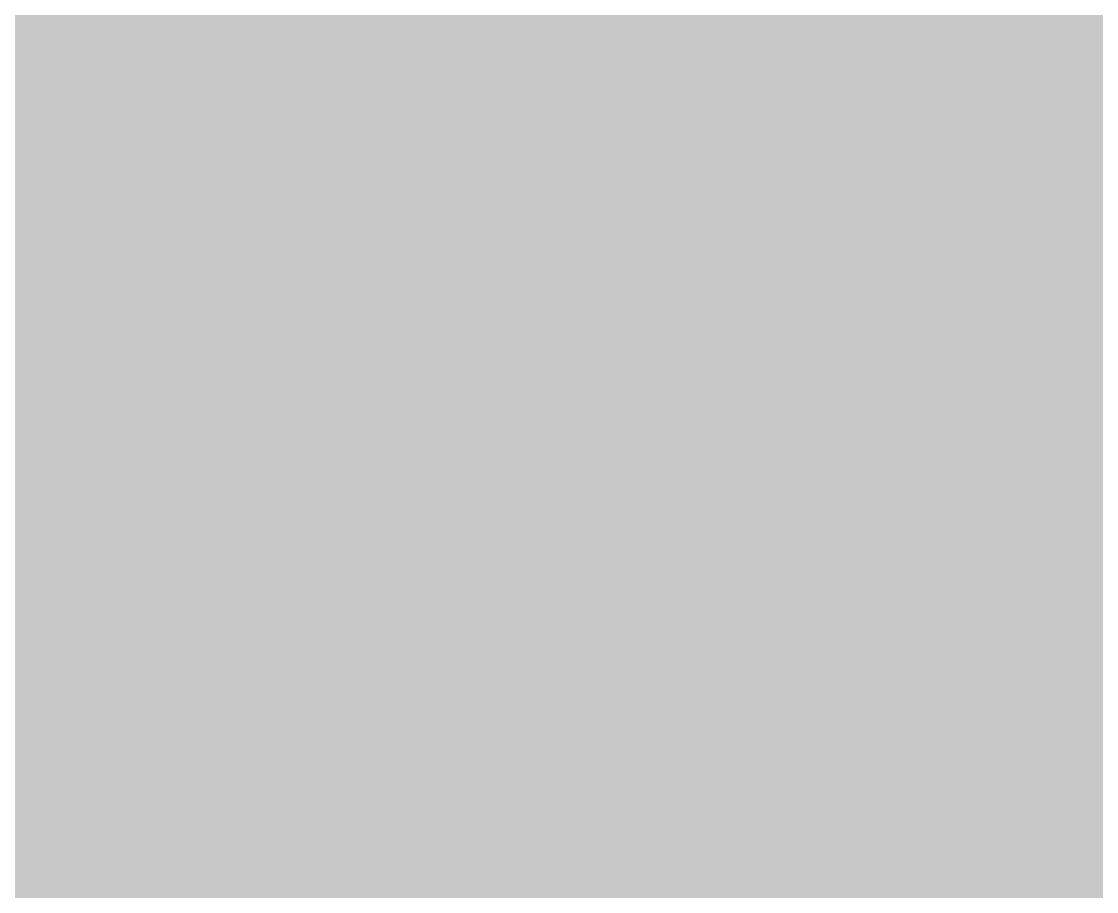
# Model space of a CAD drawing. Header units: millimetres. Extents: x 92 to 588, y 96 to 434.
# Drawn here: x 412.9 to 439.35, y 301.43 to 322.84 of the extents above; entities that cross this region are included whole.
import ezdxf

# ---------------------------------------------------------------- set-up
doc = ezdxf.new("R2010")
doc.units = ezdxf.units.MM
doc.layers.add('H', color=7, linetype='Continuous')
doc.layers.add('P', color=7, linetype='Continuous')

msp = doc.modelspace()

# ---------------------------------------------------------------- hatches: boundary and pattern name
at = {"layer": 'H', "linetype": 'Continuous'}
for points in [[(291.162, 223.903), (291.162, 433.788), (588.166, 433.788), (588.166, 223.903), (291.162, 223.903)], [(428.763, 321.128), (427.758, 322.116), (428.763, 323.121), (429.751, 322.116), (428.763, 321.128)], [(417.262, 319.453), (418.444, 321.728), (417.104, 321.728), (417.104, 322.028), (418.744, 322.028), (418.744, 321.64), (417.633, 319.453), (417.262, 319.453)], [(419.062, 319.453), (419.062, 319.805), (419.238, 319.964), (419.397, 320.123), (419.538, 320.264), (419.697, 320.423), (419.82, 320.581), (420.032, 320.846), (420.085, 320.952), (420.138, 321.04), (420.19, 321.252), (420.19, 321.358), (420.19, 321.463), (420.173, 321.534), (420.155, 321.587), (420.102, 321.657), (420.067, 321.675), (420.014, 321.728), (419.926, 321.763), (419.855, 321.781), (419.75, 321.781), (419.661, 321.781), (419.573, 321.763), (419.485, 321.728), (419.397, 321.693), (419.309, 321.675), (419.256, 321.622), (419.185, 321.587), (419.132, 321.552), (419.115, 321.922), (419.238, 321.975), (419.414, 322.028), (419.52, 322.063), (419.697, 322.081), (419.873, 322.081), (420.032, 322.063), (420.173, 322.01), (420.296, 321.94), (420.349, 321.887), (420.402, 321.834), (420.473, 321.728), (420.526, 321.604), (420.543, 321.446), (420.561, 321.375), (420.543, 321.216), (420.526, 321.093), (420.473, 320.969), (420.42, 320.846), (420.349, 320.74), (420.261, 320.634), (420.173, 320.511), (420.067, 320.405), (419.908, 320.229), (419.714, 320.035), (419.52, 319.858), (419.397, 319.735), (420.667, 319.735), (420.667, 319.453), (419.062, 319.453)], [(422.554, 319.4), (422.484, 319.4), (422.413, 319.4), (422.325, 319.417), (422.272, 319.435), (422.272, 319.77), (422.325, 319.735), (422.413, 319.717), (422.501, 319.699), (422.607, 319.699), (422.695, 319.699), (422.836, 319.717), (422.977, 319.788), (423.083, 319.858), (423.136, 319.911), (423.189, 319.982), (423.26, 320.105), (423.313, 320.264), (423.348, 320.458), (423.365, 320.564), (423.26, 320.74), (423.365, 320.811), (423.365, 320.864), (423.365, 321.093), (423.348, 321.305), (423.313, 321.393), (423.295, 321.481), (423.224, 321.604), (423.189, 321.657), (423.154, 321.693), (423.066, 321.746), (423.03, 321.763), (422.942, 321.798), (422.854, 321.798), (422.748, 321.798), (422.625, 321.746), (422.554, 321.675), (422.519, 321.64), (422.484, 321.604), (422.448, 321.516), (422.395, 321.34), (422.395, 321.199), (422.395, 321.128), (422.413, 320.987), (422.448, 320.881), (422.519, 320.793), (422.572, 320.758), (422.607, 320.723), (422.678, 320.687), (422.713, 320.687), (422.801, 320.67), (422.889, 320.67), (423.013, 320.67), (423.136, 320.705), (423.26, 320.74), (423.365, 320.564), (423.224, 320.476), (423.101, 320.423), (423.03, 320.405), (422.889, 320.37), (422.819, 320.37), (422.678, 320.387), (422.554, 320.405), (422.501, 320.423), (422.378, 320.493), (422.325, 320.528), (422.254, 320.581), (422.148, 320.723), (422.113, 320.793), (422.078, 320.881), (422.043, 321.075), (422.043, 321.181), (422.043, 321.287), (422.078, 321.463), (422.131, 321.64), (422.237, 321.781), (422.29, 321.834), (422.342, 321.887), (422.466, 321.975), (422.554, 322.01), (422.625, 322.045), (422.783, 322.081), (422.854, 322.081), (422.942, 322.081), (423.119, 322.045), (423.189, 322.028), (423.26, 321.993), (423.383, 321.904), (423.436, 321.851), (423.507, 321.781), (423.595, 321.587), (423.648, 321.481), (423.683, 321.358), (423.718, 321.058), (423.718, 320.899), (423.718, 320.74), (423.683, 320.423), (423.648, 320.282), (423.612, 320.14), (423.507, 319.911), (423.436, 319.805), (423.348, 319.717), (423.171, 319.558), (423.066, 319.505), (422.96, 319.453), (422.713, 319.4), (422.554, 319.4)], [(424.847, 319.382), (424.741, 319.382), (424.565, 319.417), (424.494, 319.435), (424.406, 319.47), (424.283, 319.558), (424.212, 319.611), (424.159, 319.664), (424.089, 319.788), (424.053, 319.858), (424.036, 319.929), (424, 320.07), (424, 320.158), (424, 320.264), (424.053, 320.458), (424.106, 320.546), (424.177, 320.634), (424.336, 320.775), (424.441, 320.828), (424.583, 320.687), (424.459, 320.564), (424.424, 320.511), (424.389, 320.423), (424.353, 320.264), (424.353, 320.176), (424.353, 320.07), (424.424, 319.876), (424.494, 319.805), (424.565, 319.735), (424.741, 319.647), (424.847, 319.647), (424.953, 319.647), (425.129, 319.717), (425.2, 319.77), (425.253, 319.841), (425.323, 320.017), (425.323, 320.14), (425.323, 320.211), (425.288, 320.334), (425.27, 320.387), (425.235, 320.44), (425.112, 320.528), (425.024, 320.581), (424.953, 320.617), (424.865, 320.652), (424.759, 320.687), (424.635, 320.74), (424.583, 320.687), (424.441, 320.828), (424.336, 320.899), (424.195, 321.005), (424.159, 321.075), (424.106, 321.146), (424.071, 321.305), (424.053, 321.41), (424.071, 321.481), (424.089, 321.604), (424.142, 321.728), (424.23, 321.851), (424.283, 321.887), (424.336, 321.94), (424.459, 322.01), (424.6, 322.063), (424.759, 322.081), (424.847, 322.081), (424.918, 322.081), (425.076, 322.063), (425.218, 322.01), (425.359, 321.94), (425.412, 321.904), (425.447, 321.851), (425.535, 321.746), (425.588, 321.64), (425.623, 321.499), (425.623, 321.428), (425.606, 321.34), (425.57, 321.163), (425.517, 321.093), (425.465, 321.005), (425.323, 320.864), (425.218, 320.828), (425.094, 320.969), (425.2, 321.093), (425.218, 321.146), (425.253, 321.216), (425.27, 321.358), (425.27, 321.428), (425.27, 321.516), (425.218, 321.657), (425.165, 321.71), (425.129, 321.746), (425.059, 321.781), (424.935, 321.834), (424.83, 321.834), (424.741, 321.834), (424.583, 321.781), (424.53, 321.728), (424.494, 321.71), (424.459, 321.64), (424.406, 321.534), (424.406, 321.446), (424.406, 321.393), (424.441, 321.269), (424.477, 321.234), (424.494, 321.181), (424.6, 321.111), (424.653, 321.075), (424.724, 321.04), (424.812, 320.987), (424.918, 320.934), (425.024, 320.899), (425.094, 320.969), (425.218, 320.828), (425.323, 320.758), (425.5, 320.634), (425.57, 320.546), (425.623, 320.476), (425.676, 320.282), (425.676, 320.158), (425.676, 320.088), (425.641, 319.929), (425.588, 319.788), (425.5, 319.664), (425.447, 319.611), (425.376, 319.558), (425.253, 319.47), (425.094, 319.417), (424.935, 319.382), (424.847, 319.382)], [(434.795, 319.311), (434.707, 319.329), (434.549, 319.347), (434.478, 319.382), (434.407, 319.417), (434.284, 319.505), (434.231, 319.558), (434.16, 319.629), (434.055, 319.823), (434.019, 319.929), (433.984, 320.052), (433.949, 320.334), (433.949, 320.511), (433.949, 320.67), (433.984, 320.969), (434.019, 321.111), (434.055, 321.252), (434.16, 321.481), (434.231, 321.587), (434.302, 321.675), (434.478, 321.834), (434.584, 321.887), (434.707, 321.94), (434.954, 321.993), (435.095, 322.01), (435.184, 322.01), (435.272, 321.993), (435.342, 321.993), (435.395, 321.975), (435.395, 321.64), (435.325, 321.657), (435.236, 321.693), (435.148, 321.71), (435.06, 321.71), (434.972, 321.71), (434.831, 321.675), (434.707, 321.622), (434.584, 321.534), (434.531, 321.481), (434.478, 321.428), (434.407, 321.305), (434.355, 321.128), (434.302, 320.952), (434.302, 320.846), (434.407, 320.652), (434.302, 320.599), (434.302, 320.564), (434.284, 320.476), (434.284, 320.44), (434.302, 320.299), (434.319, 320.088), (434.337, 319.999), (434.372, 319.911), (434.443, 319.788), (434.478, 319.752), (434.549, 319.682), (434.637, 319.629), (434.707, 319.611), (434.795, 319.594), (434.901, 319.611), (435.025, 319.664), (435.113, 319.717), (435.131, 319.752), (435.166, 319.788), (435.219, 319.876), (435.254, 320.052), (435.272, 320.193), (435.272, 320.282), (435.236, 320.405), (435.219, 320.458), (435.201, 320.511), (435.131, 320.617), (435.095, 320.652), (435.06, 320.67), (434.972, 320.705), (434.937, 320.723), (434.848, 320.74), (434.76, 320.74), (434.637, 320.74), (434.531, 320.705), (434.407, 320.652), (434.302, 320.846), (434.425, 320.917), (434.549, 320.969), (434.619, 321.005), (434.76, 321.022), (434.831, 321.022), (434.99, 321.022), (435.095, 320.987), (435.166, 320.969), (435.272, 320.917), (435.342, 320.864), (435.413, 320.811), (435.519, 320.67), (435.554, 320.599), (435.589, 320.511), (435.625, 320.317), (435.625, 320.211), (435.625, 320.105), (435.589, 319.929), (435.554, 319.841), (435.519, 319.752), (435.43, 319.611), (435.378, 319.558), (435.325, 319.505), (435.184, 319.417), (435.113, 319.382), (435.042, 319.347), (434.884, 319.329), (434.795, 319.311)], [(436.312, 319.329), (436.224, 319.329), (436.154, 319.347), (436.083, 319.364), (436.083, 319.682), (436.154, 319.664), (436.242, 319.647), (436.33, 319.629), (436.418, 319.629), (436.506, 319.629), (436.665, 319.647), (436.789, 319.699), (436.912, 319.788), (436.965, 319.841), (437, 319.893), (437.089, 320.035), (437.141, 320.193), (437.177, 320.387), (437.177, 320.493), (437.071, 320.67), (437.177, 320.723), (437.177, 320.793), (437.177, 320.846), (437.194, 320.899), (437.177, 321.022), (437.159, 321.234), (437.141, 321.322), (437.106, 321.41), (437.053, 321.534), (437, 321.587), (436.965, 321.622), (436.895, 321.675), (436.842, 321.693), (436.771, 321.728), (436.683, 321.728), (436.577, 321.71), (436.436, 321.675), (436.365, 321.604), (436.33, 321.569), (436.312, 321.534), (436.26, 321.446), (436.224, 321.269), (436.207, 321.128), (436.207, 321.058), (436.242, 320.917), (436.26, 320.864), (436.277, 320.811), (436.348, 320.723), (436.383, 320.687), (436.418, 320.652), (436.489, 320.617), (436.542, 320.599), (436.63, 320.599), (436.718, 320.581), (436.824, 320.599), (436.947, 320.634), (437.071, 320.67), (437.177, 320.493), (437.036, 320.405), (436.912, 320.352), (436.842, 320.334), (436.718, 320.299), (436.648, 320.299), (436.506, 320.317), (436.383, 320.334), (436.312, 320.352), (436.207, 320.423), (436.136, 320.458), (436.065, 320.511), (435.96, 320.652), (435.924, 320.723), (435.889, 320.811), (435.854, 321.005), (435.854, 321.111), (435.854, 321.216), (435.889, 321.393), (435.924, 321.481), (435.96, 321.569), (436.048, 321.71), (436.101, 321.763), (436.154, 321.816), (436.295, 321.904), (436.436, 321.975), (436.595, 322.01), (436.771, 322.01), (436.93, 321.975), (437, 321.94), (437.071, 321.922), (437.194, 321.834), (437.247, 321.781), (437.318, 321.693), (437.424, 321.516), (437.459, 321.41), (437.494, 321.287), (437.53, 320.987), (437.53, 320.652), (437.494, 320.352), (437.459, 320.211), (437.424, 320.07), (437.318, 319.841), (437.247, 319.735), (437.177, 319.647), (437, 319.488), (436.895, 319.435), (436.789, 319.382), (436.524, 319.329), (436.383, 319.329), (436.312, 319.329)], [(439.346, 319.329), (439.276, 319.329), (439.205, 319.347), (439.135, 319.364), (439.135, 319.682), (439.205, 319.664), (439.276, 319.647), (439.382, 319.629), (439.47, 319.629), (439.558, 319.629), (439.699, 319.647), (439.84, 319.699), (439.946, 319.788), (439.999, 319.841), (440.052, 319.893), (440.122, 320.035), (440.175, 320.193), (440.211, 320.387), (440.228, 320.493), (440.122, 320.67), (440.228, 320.723), (440.228, 320.793), (440.228, 320.846), (440.228, 321.022), (440.211, 321.234), (440.175, 321.322), (440.158, 321.41), (440.087, 321.534), (440.052, 321.587), (440.017, 321.622), (439.928, 321.675), (439.893, 321.693), (439.823, 321.728), (439.717, 321.728), (439.629, 321.71), (439.487, 321.675), (439.417, 321.604), (439.382, 321.569), (439.346, 321.534), (439.311, 321.446), (439.258, 321.269), (439.258, 321.128), (439.258, 321.058), (439.276, 320.917), (439.293, 320.864), (439.329, 320.811), (439.382, 320.723), (439.435, 320.687), (439.47, 320.652), (439.54, 320.617), (439.576, 320.599), (439.664, 320.599), (439.77, 320.581), (439.875, 320.599), (439.999, 320.634), (440.122, 320.67), (440.228, 320.493), (440.087, 320.405), (439.964, 320.352), (439.893, 320.334), (439.752, 320.299), (439.681, 320.299), (439.54, 320.317), (439.417, 320.334), (439.364, 320.352), (439.24, 320.423), (439.188, 320.458), (439.117, 320.511), (439.011, 320.652), (438.976, 320.723), (438.941, 320.811), (438.905, 321.005), (438.905, 321.111), (438.905, 321.216), (438.941, 321.393), (438.976, 321.481), (439.011, 321.569), (439.099, 321.71), (439.152, 321.763), (439.205, 321.816), (439.329, 321.904), (439.417, 321.94), (439.487, 321.975), (439.646, 322.01), (439.805, 322.01), (439.981, 321.975), (440.052, 321.94), (440.122, 321.922), (440.246, 321.834), (440.299, 321.781), (440.369, 321.693), (440.475, 321.516), (440.51, 321.41), (440.546, 321.287), (440.581, 320.987), (440.581, 320.811), (440.581, 320.652), (440.546, 320.352), (440.51, 320.211), (440.475, 320.07), (440.369, 319.841), (440.299, 319.735), (440.211, 319.647), (440.034, 319.488), (439.946, 319.435), (439.823, 319.382), (439.576, 319.329), (439.417, 319.329), (439.346, 319.329)], [(427.14, 318.941), (428.34, 321.234), (426.999, 321.234), (426.999, 321.534), (428.64, 321.534), (428.64, 321.146), (427.511, 318.941), (427.14, 318.941)], [(429.539, 318.888), (429.363, 318.923), (429.257, 318.941), (429.08, 318.994), (428.939, 319.047), (428.939, 319.417), (429.08, 319.347), (429.257, 319.258), (429.345, 319.223), (429.539, 319.188), (429.627, 319.188), (429.733, 319.206), (429.839, 319.223), (429.892, 319.241), (429.98, 319.294), (430.015, 319.329), (430.086, 319.417), (430.121, 319.505), (430.139, 319.558), (430.156, 319.664), (430.156, 319.735), (430.156, 319.805), (430.139, 319.911), (430.121, 319.964), (430.086, 320.017), (430.033, 320.088), (429.998, 320.105), (429.927, 320.158), (429.821, 320.176), (429.733, 320.193), (429.61, 320.193), (429.469, 320.193), (429.469, 320.493), (429.574, 320.493), (429.698, 320.493), (429.892, 320.546), (429.962, 320.599), (429.998, 320.634), (430.051, 320.705), (430.104, 320.828), (430.104, 320.917), (430.104, 320.969), (430.086, 321.058), (430.051, 321.128), (429.998, 321.181), (429.91, 321.252), (429.821, 321.269), (429.751, 321.287), (429.663, 321.287), (429.557, 321.287), (429.469, 321.252), (429.38, 321.234), (429.292, 321.199), (429.204, 321.163), (429.133, 321.128), (429.08, 321.093), (429.028, 321.058), (429.01, 321.428), (429.133, 321.481), (429.31, 321.534), (429.416, 321.552), (429.592, 321.587), (429.68, 321.587), (429.857, 321.569), (429.998, 321.552), (430.051, 321.534), (430.174, 321.481), (430.227, 321.446), (430.28, 321.393), (430.368, 321.287), (430.403, 321.234), (430.421, 321.181), (430.456, 321.04), (430.456, 320.952), (430.456, 320.864), (430.386, 320.67), (430.315, 320.581), (430.245, 320.511), (430.068, 320.405), (429.98, 320.387), (430.068, 320.334), (430.156, 320.299), (430.245, 320.264), (430.333, 320.193), (430.368, 320.158), (430.439, 320.052), (430.474, 319.929), (430.509, 319.788), (430.509, 319.717), (430.509, 319.629), (430.474, 319.47), (430.456, 319.382), (430.421, 319.311), (430.333, 319.188), (430.28, 319.135), (430.227, 319.082), (430.086, 318.976), (430.015, 318.959), (429.927, 318.923), (429.751, 318.888), (429.645, 318.888), (429.539, 318.888)], [(432.203, 318.941), (432.203, 319.206), (432.679, 319.206), (432.679, 320.934), (432.203, 320.934), (432.203, 321.181), (432.326, 321.181), (432.538, 321.216), (432.591, 321.252), (432.626, 321.269), (432.679, 321.322), (432.732, 321.446), (432.749, 321.534), (433.014, 321.534), (433.014, 319.206), (433.473, 319.206), (433.473, 318.941), (432.203, 318.941)], [(421.161, 319.453), (421.161, 319.946), (421.566, 319.946), (421.566, 319.453), (421.161, 319.453)], [(438.023, 319.364), (438.023, 319.858), (438.429, 319.858), (438.429, 319.364), (438.023, 319.364)], [(423.595, 317.565), (422.589, 318.553), (423.595, 319.558), (424.6, 318.553), (423.595, 317.565)], [(431.038, 318.941), (431.038, 319.435), (431.462, 319.435), (431.462, 318.941), (431.038, 318.941)], [(428.551, 317.054), (427.564, 318.059), (428.551, 319.064), (429.557, 318.059), (428.551, 317.054)], [(438.852, 316.26), (437.847, 317.265), (438.852, 318.253), (439.858, 317.265), (438.852, 316.26)], [(438.747, 316.119), (437.759, 317.124), (438.747, 318.13), (439.752, 317.124), (438.747, 316.119)], [(433.914, 315.695), (432.926, 316.683), (433.914, 317.689), (434.919, 316.683), (433.914, 315.695)], [(439.011, 314.584), (439.011, 317.177), (439.664, 317.177), (439.77, 317.159), (439.964, 317.142), (440.052, 317.124), (440.122, 317.107), (440.281, 317.054), (440.334, 317.001), (440.405, 316.948), (440.51, 316.824), (440.563, 316.754), (440.599, 316.683), (440.634, 316.489), (440.652, 316.383), (440.634, 316.313), (440.616, 316.154), (440.581, 316.066), (440.546, 315.995), (440.475, 315.872), (440.422, 315.819), (440.352, 315.748), (440.193, 315.66), (440.105, 315.607), (440.017, 315.59), (439.787, 315.554), (439.646, 315.554), (439.364, 315.554), (439.364, 315.837), (439.593, 315.837), (439.787, 315.854), (439.928, 315.872), (439.981, 315.889), (440.105, 315.96), (440.14, 315.995), (440.175, 316.031), (440.228, 316.119), (440.246, 316.172), (440.281, 316.26), (440.281, 316.383), (440.281, 316.454), (440.264, 316.56), (440.246, 316.613), (440.211, 316.666), (440.14, 316.736), (440.105, 316.771), (440.017, 316.824), (439.911, 316.86), (439.787, 316.877), (439.646, 316.877), (439.364, 316.877), (439.364, 315.837), (439.364, 315.554), (439.364, 314.584), (439.011, 314.584)], [(431.656, 313.191), (430.65, 314.196), (431.656, 315.184), (432.661, 314.196), (431.656, 313.191)], [(431.656, 313.155), (430.65, 314.161), (431.656, 315.166), (432.661, 314.161), (431.656, 313.155)], [(415.252, 312.415), (416.433, 314.69), (415.11, 314.69), (415.11, 315.008), (416.751, 315.008), (416.751, 314.619), (415.622, 312.415), (415.252, 312.415)], [(417.88, 312.362), (417.792, 312.362), (417.633, 312.397), (417.562, 312.415), (417.492, 312.45), (417.368, 312.538), (417.315, 312.591), (417.245, 312.679), (417.139, 312.856), (417.104, 312.979), (417.068, 313.103), (417.033, 313.385), (417.033, 313.543), (417.033, 313.72), (417.068, 314.02), (417.104, 314.161), (417.139, 314.284), (417.245, 314.531), (417.315, 314.637), (417.386, 314.725), (417.562, 314.884), (417.668, 314.937), (417.792, 314.99), (418.039, 315.043), (418.18, 315.043), (418.268, 315.043), (418.356, 315.043), (418.427, 315.025), (418.48, 315.008), (418.48, 314.672), (418.409, 314.708), (418.321, 314.725), (418.233, 314.743), (418.144, 314.743), (418.056, 314.743), (417.915, 314.725), (417.792, 314.672), (417.668, 314.584), (417.615, 314.531), (417.562, 314.478), (417.492, 314.337), (417.439, 314.178), (417.386, 313.984), (417.386, 313.879), (417.492, 313.702), (417.386, 313.632), (417.386, 313.596), (417.386, 313.561), (417.368, 313.526), (417.368, 313.473), (417.386, 313.349), (417.404, 313.138), (417.421, 313.05), (417.456, 312.961), (417.527, 312.838), (417.562, 312.785), (417.633, 312.714), (417.721, 312.679), (417.792, 312.644), (417.88, 312.644), (417.986, 312.644), (418.109, 312.697), (418.197, 312.767), (418.215, 312.803), (418.25, 312.838), (418.303, 312.926), (418.338, 313.103), (418.356, 313.244), (418.356, 313.314), (418.321, 313.455), (418.303, 313.508), (418.285, 313.561), (418.215, 313.649), (418.18, 313.685), (418.144, 313.72), (418.056, 313.755), (418.021, 313.773), (417.933, 313.773), (417.845, 313.79), (417.721, 313.773), (417.615, 313.738), (417.492, 313.702), (417.386, 313.879), (417.509, 313.967), (417.633, 314.02), (417.703, 314.037), (417.845, 314.073), (417.915, 314.073), (418.074, 314.055), (418.18, 314.037), (418.25, 314.02), (418.356, 313.949), (418.427, 313.914), (418.497, 313.861), (418.603, 313.72), (418.638, 313.649), (418.674, 313.561), (418.709, 313.367), (418.709, 313.261), (418.709, 313.155), (418.674, 312.979), (418.638, 312.891), (418.603, 312.803), (418.515, 312.662), (418.462, 312.609), (418.409, 312.556), (418.268, 312.45), (418.197, 312.432), (418.127, 312.397), (417.968, 312.362), (417.88, 312.362)], [(420.314, 312.415), (420.314, 312.679), (420.79, 312.679), (420.79, 314.408), (420.314, 314.408), (420.314, 314.655), (420.437, 314.655), (420.649, 314.69), (420.702, 314.725), (420.737, 314.743), (420.79, 314.796), (420.843, 314.902), (420.843, 315.008), (421.125, 315.008), (421.125, 312.679), (421.584, 312.679), (421.584, 312.415), (420.314, 312.415)], [(422.501, 312.362), (422.431, 312.362), (422.36, 312.379), (422.29, 312.379), (422.219, 312.397), (422.219, 312.732), (422.29, 312.714), (422.36, 312.679), (422.466, 312.662), (422.554, 312.662), (422.642, 312.662), (422.783, 312.697), (422.925, 312.75), (423.03, 312.838), (423.083, 312.891), (423.136, 312.944), (423.207, 313.085), (423.26, 313.244), (423.295, 313.42), (423.313, 313.526), (423.207, 313.72), (423.313, 313.773), (423.313, 313.843), (423.313, 313.896), (423.313, 314.073), (423.295, 314.284), (423.26, 314.373), (423.242, 314.443), (423.171, 314.584), (423.136, 314.619), (423.101, 314.655), (423.013, 314.725), (422.977, 314.743), (422.907, 314.761), (422.801, 314.778), (422.713, 314.761), (422.572, 314.708), (422.501, 314.655), (422.431, 314.584), (422.395, 314.478), (422.342, 314.32), (422.342, 314.178), (422.342, 314.09), (422.36, 313.967), (422.413, 313.861), (422.466, 313.755), (422.519, 313.72), (422.554, 313.702), (422.625, 313.667), (422.66, 313.649), (422.748, 313.632), (422.854, 313.632), (422.96, 313.632), (423.083, 313.667), (423.207, 313.72), (423.313, 313.526), (423.171, 313.438), (423.048, 313.385), (422.977, 313.367), (422.836, 313.349), (422.766, 313.349), (422.625, 313.349), (422.501, 313.385), (422.448, 313.402), (422.325, 313.455), (422.272, 313.508), (422.201, 313.561), (422.095, 313.685), (422.06, 313.773), (422.025, 313.861), (421.99, 314.055), (421.99, 314.161), (421.99, 314.267), (422.025, 314.443), (422.06, 314.531), (422.095, 314.602), (422.184, 314.743), (422.237, 314.813), (422.29, 314.866), (422.413, 314.955), (422.501, 314.99), (422.572, 315.025), (422.73, 315.043), (422.819, 315.06), (422.907, 315.043), (423.066, 315.025), (423.136, 314.99), (423.207, 314.955), (423.33, 314.866), (423.383, 314.813), (423.454, 314.743), (423.56, 314.567), (423.595, 314.443), (423.63, 314.32), (423.665, 314.037), (423.665, 313.861), (423.665, 313.702), (423.63, 313.402), (423.595, 313.261), (423.56, 313.12), (423.454, 312.873), (423.383, 312.785), (423.313, 312.679), (423.119, 312.52), (423.03, 312.468), (422.907, 312.415), (422.66, 312.362), (422.501, 312.362)], [(419.15, 312.415), (419.15, 312.908), (419.573, 312.908), (419.573, 312.415), (419.15, 312.415)], [(414.934, 310.527), (413.929, 311.533), (414.934, 312.52), (415.94, 311.533), (414.934, 310.527)], [(425.465, 309.522), (424.459, 310.527), (425.465, 311.533), (426.452, 310.527), (425.465, 309.522)], [(432.079, 308.181), (433.261, 310.474), (431.92, 310.474), (431.92, 310.774), (433.561, 310.774), (433.561, 310.386), (432.45, 308.181), (432.079, 308.181)], [(434.566, 308.128), (434.478, 308.128), (434.284, 308.164), (434.196, 308.181), (434.002, 308.234), (433.861, 308.287), (433.861, 308.658), (434.019, 308.587), (434.178, 308.499), (434.284, 308.463), (434.46, 308.428), (434.549, 308.428), (434.654, 308.446), (434.76, 308.463), (434.813, 308.481), (434.901, 308.534), (434.937, 308.569), (435.007, 308.658), (435.042, 308.746), (435.06, 308.799), (435.078, 308.904), (435.078, 309.046), (435.06, 309.169), (435.042, 309.204), (435.025, 309.257), (434.972, 309.328), (434.937, 309.345), (434.848, 309.398), (434.76, 309.416), (434.654, 309.434), (434.39, 309.434), (434.39, 309.733), (434.513, 309.733), (434.619, 309.733), (434.813, 309.786), (434.884, 309.839), (434.919, 309.875), (434.972, 309.945), (435.025, 310.069), (435.042, 310.157), (435.042, 310.21), (435.025, 310.298), (435.007, 310.333), (434.972, 310.368), (434.937, 310.421), (434.831, 310.492), (434.76, 310.51), (434.672, 310.527), (434.584, 310.527), (434.496, 310.527), (434.39, 310.51), (434.302, 310.474), (434.213, 310.439), (434.143, 310.404), (434.072, 310.368), (434.002, 310.333), (433.966, 310.298), (433.931, 310.668), (434.072, 310.721), (434.249, 310.774), (434.337, 310.792), (434.531, 310.827), (434.619, 310.827), (434.778, 310.809), (434.919, 310.792), (434.99, 310.774), (435.095, 310.721), (435.148, 310.686), (435.219, 310.633), (435.289, 310.527), (435.325, 310.474), (435.36, 310.421), (435.378, 310.28), (435.395, 310.192), (435.378, 310.104), (435.307, 309.91), (435.254, 309.822), (435.166, 309.751), (435.007, 309.645), (434.919, 309.628), (434.99, 309.575), (435.078, 309.539), (435.184, 309.504), (435.254, 309.434), (435.289, 309.398), (435.36, 309.293), (435.395, 309.24), (435.413, 309.169), (435.43, 309.028), (435.43, 308.957), (435.43, 308.869), (435.413, 308.71), (435.378, 308.622), (435.342, 308.552), (435.254, 308.428), (435.201, 308.375), (435.148, 308.322), (435.007, 308.234), (434.937, 308.199), (434.848, 308.164), (434.672, 308.128), (434.566, 308.128)], [(437.071, 308.181), (438.253, 310.474), (436.912, 310.474), (436.912, 310.774), (438.553, 310.774), (438.553, 310.386), (437.441, 308.181), (437.071, 308.181)], [(424.053, 307.105), (425.235, 309.381), (423.895, 309.381), (423.895, 309.681), (425.535, 309.681), (425.535, 309.293), (424.424, 307.105), (424.053, 307.105)], [(426.876, 307.105), (426.876, 307.987), (426.876, 308.269), (426.876, 309.275), (426.011, 308.269), (426.876, 308.269), (426.876, 307.987), (425.747, 307.987), (425.747, 308.358), (426.893, 309.681), (427.211, 309.681), (427.211, 308.269), (427.528, 308.269), (427.528, 307.987), (427.211, 307.987), (427.211, 307.105), (426.876, 307.105)], [(429.045, 307.105), (430.227, 309.381), (428.886, 309.381), (428.886, 309.681), (430.527, 309.681), (430.527, 309.293), (429.416, 307.105), (429.045, 307.105)], [(417.033, 307.264), (416.028, 308.269), (417.033, 309.257), (418.039, 308.269), (417.033, 307.264)], [(439.117, 306.7), (440.299, 308.993), (438.958, 308.993), (438.958, 309.293), (440.599, 309.293), (440.599, 308.904), (439.487, 306.7), (439.117, 306.7)], [(416.292, 307.193), (415.305, 308.199), (416.292, 309.204), (417.298, 308.199), (416.292, 307.193)], [(435.977, 308.181), (435.977, 308.675), (436.383, 308.675), (436.383, 308.181), (435.977, 308.181)], [(433.49, 306.294), (432.485, 307.299), (433.49, 308.305), (434.496, 307.299), (433.49, 306.294)], [(427.952, 307.105), (427.952, 307.599), (428.357, 307.599), (428.357, 307.105), (427.952, 307.105)], [(413.488, 304.124), (413.488, 305.006), (413.488, 305.288), (413.488, 306.294), (412.623, 305.288), (413.488, 305.288), (413.488, 305.006), (412.341, 305.006), (412.341, 305.377), (413.505, 306.7), (413.823, 306.7), (413.823, 305.288), (414.123, 305.288), (414.123, 305.006), (413.823, 305.006), (413.823, 304.124), (413.488, 304.124)], [(416.663, 303.56), (415.675, 304.565), (416.663, 305.571), (417.668, 304.565), (416.663, 303.56)], [(436.524, 303.595), (435.519, 304.601), (436.524, 305.606), (437.512, 304.601), (436.524, 303.595)], [(416.998, 302.219), (418.18, 304.495), (416.839, 304.495), (416.839, 304.795), (418.48, 304.795), (418.48, 304.407), (417.368, 302.219), (416.998, 302.219)], [(419.82, 302.219), (419.82, 303.101), (419.82, 303.383), (419.82, 304.389), (418.956, 303.383), (419.82, 303.383), (419.82, 303.101), (418.674, 303.101), (418.674, 303.472), (419.838, 304.795), (420.155, 304.795), (420.155, 303.383), (420.473, 303.383), (420.473, 303.101), (420.155, 303.101), (420.155, 302.219), (419.82, 302.219)], [(422.554, 302.166), (422.36, 302.166), (422.184, 302.202), (422.007, 302.255), (421.866, 302.308), (421.866, 302.678), (421.937, 302.643), (422.007, 302.607), (422.095, 302.572), (422.184, 302.537), (422.272, 302.502), (422.36, 302.484), (422.448, 302.466), (422.554, 302.466), (422.66, 302.466), (422.766, 302.502), (422.801, 302.519), (422.889, 302.59), (422.925, 302.625), (422.995, 302.696), (423.03, 302.801), (423.048, 302.907), (423.066, 303.048), (423.066, 303.101), (423.048, 303.225), (423.03, 303.26), (422.995, 303.313), (422.942, 303.383), (422.907, 303.419), (422.872, 303.436), (422.783, 303.489), (422.73, 303.507), (422.625, 303.525), (422.484, 303.525), (422.342, 303.525), (422.201, 303.507), (422.078, 303.489), (421.972, 303.472), (421.972, 304.795), (423.401, 304.795), (423.401, 304.495), (422.307, 304.495), (422.307, 303.807), (422.378, 303.824), (422.501, 303.824), (422.554, 303.824), (422.73, 303.824), (422.889, 303.789), (422.96, 303.772), (423.083, 303.701), (423.154, 303.666), (423.207, 303.613), (423.313, 303.489), (423.348, 303.419), (423.383, 303.348), (423.418, 303.154), (423.418, 303.048), (423.418, 302.943), (423.383, 302.766), (423.348, 302.696), (423.33, 302.607), (423.242, 302.484), (423.189, 302.413), (423.136, 302.36), (422.995, 302.272), (422.907, 302.237), (422.836, 302.202), (422.642, 302.166), (422.554, 302.166)], [(424.477, 302.166), (424.389, 302.166), (424.195, 302.184), (424.089, 302.219), (423.912, 302.255), (423.771, 302.325), (423.771, 302.696), (423.912, 302.607), (424.089, 302.537), (424.177, 302.502), (424.371, 302.466), (424.459, 302.466), (424.565, 302.466), (424.671, 302.502), (424.724, 302.519), (424.812, 302.572), (424.847, 302.607), (424.918, 302.696), (424.953, 302.784), (424.971, 302.819), (424.988, 302.943), (424.988, 303.013), (424.988, 303.084), (424.971, 303.189), (424.935, 303.278), (424.865, 303.348), (424.83, 303.383), (424.759, 303.436), (424.671, 303.454), (424.565, 303.472), (424.441, 303.472), (424.3, 303.472), (424.3, 303.754), (424.424, 303.754), (424.53, 303.772), (424.724, 303.824), (424.794, 303.877), (424.83, 303.895), (424.882, 303.966), (424.935, 304.089), (424.935, 304.195), (424.935, 304.248), (424.918, 304.336), (424.9, 304.371), (424.882, 304.389), (424.83, 304.459), (424.812, 304.477), (424.741, 304.512), (424.671, 304.53), (424.583, 304.548), (424.494, 304.548), (424.406, 304.548), (424.3, 304.53), (424.212, 304.512), (424.124, 304.477), (424.036, 304.442), (423.983, 304.407), (423.912, 304.371), (423.859, 304.336), (423.842, 304.689), (423.965, 304.759), (424.159, 304.812), (424.247, 304.83), (424.424, 304.848), (424.512, 304.848), (424.688, 304.848), (424.83, 304.812), (424.882, 304.795), (425.006, 304.742), (425.059, 304.706), (425.112, 304.671), (425.2, 304.565), (425.235, 304.512), (425.27, 304.442), (425.288, 304.318), (425.288, 304.23), (425.288, 304.124), (425.218, 303.948), (425.147, 303.86), (425.076, 303.789), (424.918, 303.683), (424.812, 303.648), (424.9, 303.613), (424.988, 303.578), (425.076, 303.525), (425.165, 303.454), (425.2, 303.419), (425.27, 303.331), (425.288, 303.278), (425.323, 303.207), (425.341, 303.066), (425.341, 302.978), (425.341, 302.89), (425.306, 302.731), (425.288, 302.66), (425.253, 302.59), (425.165, 302.466), (425.112, 302.396), (425.059, 302.343), (424.918, 302.255), (424.847, 302.219), (424.759, 302.202), (424.583, 302.166), (424.477, 302.166)], [(435.871, 301.849), (435.871, 304.424), (436.63, 304.424), (436.824, 304.407), (436.912, 304.389), (436.983, 304.371), (437.124, 304.301), (437.194, 304.265), (437.265, 304.213), (437.371, 304.089), (437.424, 304.018), (437.459, 303.93), (437.494, 303.754), (437.494, 303.648), (437.494, 303.56), (437.459, 303.401), (437.441, 303.331), (437.406, 303.26), (437.318, 303.137), (437.265, 303.066), (437.194, 303.013), (437.053, 302.907), (436.965, 302.872), (436.859, 302.837), (436.63, 302.801), (436.207, 302.801), (436.207, 303.101), (436.436, 303.101), (436.63, 303.101), (436.789, 303.137), (436.842, 303.154), (436.947, 303.207), (437, 303.26), (437.036, 303.295), (437.089, 303.383), (437.106, 303.419), (437.141, 303.525), (437.141, 303.648), (437.141, 303.701), (437.106, 303.824), (437.089, 303.877), (437.071, 303.913), (437, 304.001), (436.947, 304.036), (436.859, 304.089), (436.771, 304.107), (436.648, 304.124), (436.489, 304.124), (436.207, 304.124), (436.207, 303.101), (436.207, 302.801), (436.207, 301.849), (435.871, 301.849)], [(437.741, 301.849), (437.741, 302.202), (437.9, 302.36), (438.059, 302.519), (438.217, 302.678), (438.359, 302.837), (438.5, 302.978), (438.711, 303.242), (438.764, 303.348), (438.817, 303.454), (438.87, 303.648), (438.87, 303.754), (438.87, 303.86), (438.835, 303.948), (438.817, 303.983), (438.782, 304.054), (438.747, 304.071), (438.676, 304.124), (438.605, 304.16), (438.517, 304.177), (438.429, 304.177), (438.341, 304.177), (438.235, 304.16), (438.147, 304.124), (438.059, 304.107), (437.988, 304.071), (437.918, 304.036), (437.865, 303.983), (437.812, 303.966), (437.794, 304.318), (437.918, 304.371), (438.094, 304.424), (438.182, 304.459), (438.376, 304.477), (438.553, 304.477), (438.711, 304.459), (438.852, 304.407), (438.976, 304.336), (439.029, 304.283), (439.064, 304.248), (439.152, 304.124), (439.205, 304.001), (439.223, 303.842), (439.223, 303.772), (439.223, 303.63), (439.188, 303.489), (439.152, 303.366), (439.099, 303.26), (439.029, 303.137), (438.941, 303.031), (438.852, 302.925), (438.747, 302.801), (438.57, 302.625), (438.376, 302.449), (438.2, 302.272), (438.059, 302.149), (439.329, 302.149), (439.329, 301.849), (437.741, 301.849)], [(420.896, 302.219), (420.896, 302.713), (421.302, 302.713), (421.302, 302.219), (420.896, 302.219)], [(436.824, 300.773), (435.819, 301.761), (436.824, 302.766), (437.812, 301.761), (436.824, 300.773)]]:
    msp.add_hatch(color=7, dxfattribs=at).paths.add_polyline_path(points)

# ---------------------------------------------------------------- linework, layer by layer
at = {"layer": 'P', "color": 7}
for points, const_width in [([(361.1, 426.768), (364.875, 419.165), (457.938, 234.874), (581.234, 279.624)], 1.176), ([(361.1, 426.768), (364.875, 419.165), (457.938, 234.874), (581.234, 279.624)], 0.26), ([(361.1, 426.768), (364.875, 419.165), (457.938, 234.874), (581.234, 279.624)], 0.26), ([(386.147, 388.809), (402.605, 377.784), (408.972, 364.432), (431.25, 326.914), (436.524, 304.601), (443.015, 283.54), (455.01, 253.995), (463.529, 246.11), (472.754, 245.175), (499.971, 263.326)], 0.26), ([(484.255, 250.802), (467.727, 260.662), (452.417, 269.975), (447.372, 285.85), (442.874, 301.796), (438.852, 317.265), (438.782, 327.619), (428.798, 342.577), (421.796, 356.671), (406.203, 383.076)], 0.3), ([(456.774, 250.167), (448.148, 267.153), (442.151, 284.016), (436.824, 301.761), (433.914, 316.683), (431.162, 325.414), (423.595, 339.914), (414.775, 353.901), (400.082, 380.042)], 0.3), ([(455.31, 241.171), (444.673, 264.225), (425.588, 280.718), (422.29, 296.204), (417.033, 308.269), (404.404, 329.754), (394.808, 340.937), (376.499, 360.463)], 0.3), ([(439.188, 282.481), (435.184, 299.609), (431.656, 314.161), (428.763, 322.116), (417.227, 336.245), (410.313, 348.31)], 0.3), ([(416.292, 308.199), (428.763, 322.116), (431.162, 325.414), (435.677, 325.926), (438.782, 327.619), (447.919, 334.287), (455.98, 338.838)], 0.3), ([(417.474, 336.245), (433.49, 307.299), (435.36, 296.663), (436.348, 290.384), (437.882, 285.251)], 0.26), ([(417.033, 308.269), (431.656, 314.196), (433.914, 316.683), (438.852, 317.265), (456.897, 326.49), (465.47, 335.68)], 0.3), ([(427.758, 322.116), (428.763, 321.128), (429.751, 322.116), (428.763, 323.121), (427.758, 322.116), (427.758, 322.116)], 0.4), ([(422.589, 318.553), (423.595, 317.565), (424.6, 318.553), (423.595, 319.558), (422.589, 318.553), (422.589, 318.553)], 0.4), ([(427.564, 318.059), (428.551, 317.054), (429.557, 318.059), (428.551, 319.064), (427.564, 318.059), (427.564, 318.059)], 0.4), ([(437.847, 317.265), (438.852, 316.26), (439.858, 317.265), (438.852, 318.253), (437.847, 317.265), (437.847, 317.265)], 0.4), ([(437.759, 317.124), (438.747, 316.119), (439.752, 317.124), (438.747, 318.13), (437.759, 317.124), (437.759, 317.124)], 0.4), ([(432.926, 316.683), (433.914, 315.695), (434.919, 316.683), (433.914, 317.689), (432.926, 316.683), (432.926, 316.683)], 0.4), ([(430.65, 314.196), (431.656, 313.191), (432.661, 314.196), (431.656, 315.184), (430.65, 314.196), (430.65, 314.196)], 0.4), ([(430.65, 314.161), (431.656, 313.155), (432.661, 314.161), (431.656, 315.166), (430.65, 314.161), (430.65, 314.161)], 0.4), ([(413.929, 311.533), (414.934, 310.527), (415.94, 311.533), (414.934, 312.52), (413.929, 311.533), (413.929, 311.533)], 0.4), ([(424.459, 310.527), (425.465, 309.522), (426.452, 310.527), (425.465, 311.533), (424.459, 310.527), (424.459, 310.527)], 0.4), ([(416.028, 308.269), (417.033, 307.264), (418.039, 308.269), (417.033, 309.257), (416.028, 308.269), (416.028, 308.269)], 0.4), ([(415.305, 308.199), (416.292, 307.193), (417.298, 308.199), (416.292, 309.204), (415.305, 308.199), (415.305, 308.199)], 0.4), ([(432.485, 307.299), (433.49, 306.294), (434.496, 307.299), (433.49, 308.305), (432.485, 307.299), (432.485, 307.299)], 0.4), ([(415.675, 304.565), (416.663, 303.56), (417.668, 304.565), (416.663, 305.571), (415.675, 304.565), (415.675, 304.565)], 0.4), ([(435.519, 304.601), (436.524, 303.595), (437.512, 304.601), (436.524, 305.606), (435.519, 304.601), (435.519, 304.601)], 0.4), ([(499.971, 263.326), (472.754, 245.175), (463.529, 246.11), (455.01, 253.995), (443.015, 283.54), (436.524, 304.601)], 0.66), ([(499.971, 263.326), (472.754, 245.175), (463.529, 246.11), (455.01, 253.995), (443.015, 283.54), (436.524, 304.601)], 0.26), ([(435.819, 301.761), (436.824, 300.773), (437.812, 301.761), (436.824, 302.766), (435.819, 301.761), (435.819, 301.761)], 0.4)]:
    msp.add_lwpolyline(points, dxfattribs=dict(at, const_width=const_width))

doc.saveas('drawing.dxf')
